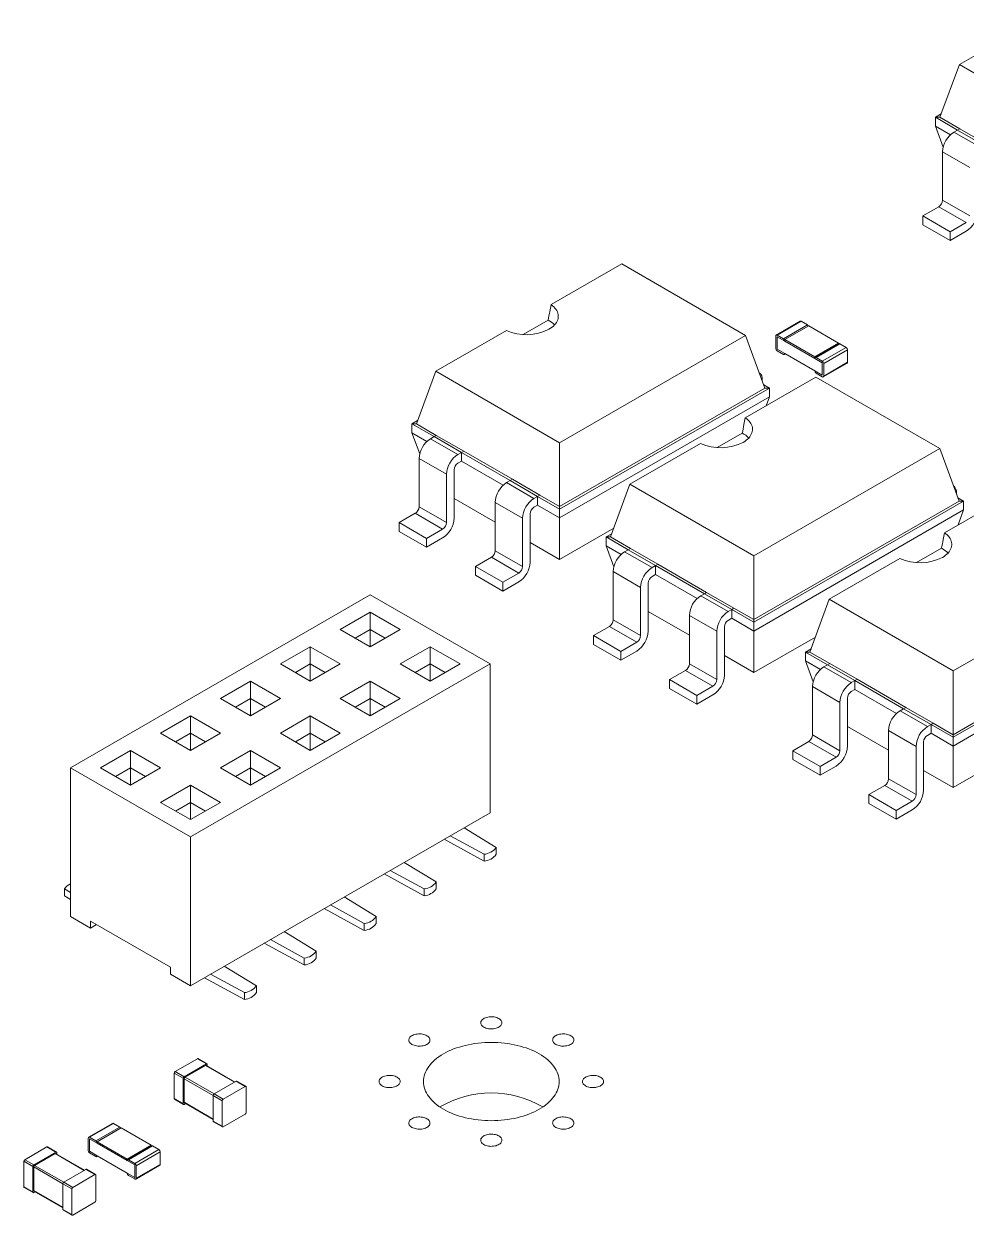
# Model space of a CAD drawing. Header units: millimetres. Extents: x 15 to 405, y 6 to 293.
# Drawn here: x 119.59 to 127, y 52.73 to 62.11 of the extents above; entities that cross this region are included whole.
import ezdxf

# ---------------------------------------------------------------- set-up
doc = ezdxf.new("R2010")
doc.units = ezdxf.units.MM

msp = doc.modelspace()

# ---------------------------------------------------------------- linework, layer by layer
at = {"color": 7, "linetype": 'Continuous', "lineweight": 18}
for p, q in [((127.5025, 62.1061), (126.9474, 61.7857)), ((126.7948, 61.3711), (126.9474, 61.7857)), ((126.9474, 61.7857), (127.9215, 61.2234)), ((126.8043, 61.3971), (126.7594, 61.3711)), ((126.7594, 61.3711), (126.9334, 61.2707)), ((126.7594, 61.302), (126.7594, 61.3711)), ((126.7594, 61.3711), (126.7948, 61.3711)), ((126.8207, 61.1356), (126.7594, 61.302)), ((126.7594, 61.302), (126.8778, 61.2337)), ((126.7948, 61.3711), (126.9511, 61.2809)), ((126.9334, 61.2707), (126.9053, 61.2545)), ((127.1208, 61.1302), (126.9053, 61.2545)), ((126.9511, 61.2809), (126.9334, 61.2707)), ((126.9334, 61.2707), (127.1488, 61.1464)), ((126.9511, 61.2809), (127.1665, 61.1566)), ((127.031, 60.9746), (126.8155, 61.099)), ((126.8155, 61.099), (126.8155, 60.7193)), ((126.66, 60.5949), (126.7856, 60.6674)), ((126.7856, 60.6674), (127.001, 60.5431)), ((126.8155, 60.7193), (127.031, 60.5949)), ((126.8754, 60.4706), (126.66, 60.5949)), ((126.66, 60.5258), (126.66, 60.5949)), ((126.8754, 60.4014), (126.66, 60.5258)), ((127.001, 60.5431), (126.8754, 60.4706)), ((127.001, 60.4739), (126.8754, 60.4014)), ((126.8754, 60.4014), (126.8754, 60.4706)), ((124.2916, 60.2172), (123.7366, 59.8967)), ((125.2657, 59.6548), (124.2916, 60.2172)), ((123.5159, 59.6622), (123.7122, 59.7755)), ((125.6948, 59.7663), (125.5063, 59.6575)), ((125.5138, 59.6567), (125.7023, 59.7656)), ((125.5633, 59.6282), (125.7518, 59.737)), ((125.5739, 59.622), (125.7624, 59.7309)), ((125.7023, 59.7656), (125.7518, 59.737)), ((125.7624, 59.7309), (125.9981, 59.5948)), ((123.3848, 59.6936), (122.8297, 59.3732)), ((123.8037, 58.8109), (125.2657, 59.6548)), ((125.4183, 59.2403), (125.2657, 59.6548)), ((125.5031, 59.5526), (125.5031, 59.6506)), ((125.5138, 59.6567), (125.5633, 59.6282)), ((125.5138, 59.5465), (125.5138, 59.6445)), ((125.5138, 59.6445), (125.5739, 59.6098)), ((125.5739, 59.622), (125.8096, 59.486)), ((125.5739, 59.6098), (125.5739, 59.622)), ((125.5138, 59.5465), (125.5739, 59.5118)), ((125.5138, 59.5343), (125.5633, 59.5057)), ((125.5739, 59.6098), (125.8096, 59.4737)), ((125.8096, 59.486), (125.9981, 59.5948)), ((126.0012, 59.5895), (125.8127, 59.4806)), ((125.8202, 59.4799), (126.0087, 59.5887)), ((125.8697, 59.4513), (126.0582, 59.5601)), ((125.8803, 59.4329), (126.0688, 59.5418)), ((125.9981, 59.5877), (125.9981, 59.5948)), ((126.0087, 59.5887), (126.0582, 59.5601)), ((126.0688, 59.4438), (126.0688, 59.5418)), ((125.5708, 59.5049), (125.5783, 59.5093)), ((125.5739, 59.5118), (125.8096, 59.3757)), ((125.8096, 59.4737), (125.8096, 59.486)), ((125.8096, 59.4737), (125.8697, 59.439)), ((125.8202, 59.4799), (125.8697, 59.4513)), ((125.8697, 59.341), (125.8697, 59.439)), ((125.8772, 59.3281), (126.0657, 59.4369)), ((125.8803, 59.3349), (126.0688, 59.4438)), ((125.8803, 59.3349), (125.8803, 59.4329)), ((122.6771, 58.9587), (122.8297, 59.3732)), ((122.8297, 59.3732), (123.8037, 58.8109)), ((125.8096, 59.3757), (125.8697, 59.341)), ((125.8202, 59.3574), (125.8697, 59.3288)), ((123.8037, 58.3082), (125.4183, 59.2403)), ((123.8037, 58.2878), (125.4537, 59.2403)), ((125.819, 59.3273), (125.2639, 59.0068)), ((125.3976, 59.3051), (125.3976, 59.2967)), ((125.4537, 59.2403), (125.4088, 59.2662)), ((125.4537, 59.2403), (125.4183, 59.2403)), ((125.4537, 59.1712), (125.4537, 59.2403)), ((126.793, 58.765), (125.819, 59.3273)), ((123.8037, 58.2187), (125.4537, 59.1712)), ((125.428, 59.1016), (125.4537, 59.1712)), ((122.6866, 58.9846), (122.6417, 58.9587)), ((122.6417, 58.9587), (122.8157, 58.8582)), ((122.6417, 58.8895), (122.6417, 58.9587)), ((122.6417, 58.9587), (122.6771, 58.9587)), ((122.6771, 58.9587), (122.8333, 58.8684)), ((122.703, 58.7231), (122.6417, 58.8895)), ((122.6417, 58.8895), (122.7601, 58.8212)), ((122.8333, 58.8684), (122.8157, 58.8582)), ((122.8333, 58.8684), (123.0488, 58.7441)), ((125.0433, 58.7723), (125.2396, 58.8856)), ((122.8157, 58.8582), (122.7876, 58.842)), ((123.0031, 58.7177), (122.7876, 58.842)), ((122.8157, 58.8582), (123.0311, 58.7339)), ((123.8037, 58.3082), (123.8037, 58.8109)), ((124.9121, 58.8037), (124.357, 58.4833)), ((122.9133, 58.5621), (122.6978, 58.6865)), ((122.6978, 58.6865), (122.6978, 58.3068)), ((123.0031, 58.7177), (123.0311, 58.7339)), ((123.0311, 58.7339), (123.0488, 58.7441)), ((123.0311, 58.7339), (123.4144, 58.5126)), ((123.0311, 58.6647), (123.0311, 58.7339)), ((123.0488, 58.7441), (123.432, 58.5228)), ((125.3311, 57.921), (126.793, 58.765)), ((126.9456, 58.3504), (126.793, 58.765)), ((122.9731, 58.217), (122.9731, 58.5967)), ((123.0031, 58.6485), (123.0311, 58.6647)), ((123.0311, 58.6647), (123.3588, 58.4756)), ((122.9133, 58.1824), (122.9133, 58.5621)), ((123.3863, 58.4964), (123.4144, 58.5126)), ((123.3863, 58.4964), (123.6017, 58.3721)), ((123.4144, 58.5126), (123.432, 58.5228)), ((123.4144, 58.5126), (123.6298, 58.3883)), ((123.432, 58.5228), (123.6475, 58.3985)), ((123.6298, 58.3883), (123.6475, 58.3985)), ((123.6475, 58.3985), (123.8037, 58.3082)), ((124.2044, 58.0688), (124.357, 58.4833)), ((124.357, 58.4833), (125.3311, 57.921)), ((127.3864, 58.4224), (126.8313, 58.102)), ((126.9249, 58.4152), (126.9249, 58.4068)), ((122.6978, 58.3068), (122.9133, 58.1824)), ((122.9731, 58.3718), (123.2965, 58.1851)), ((123.2965, 58.3409), (123.5119, 58.2165)), ((123.2965, 58.3409), (123.2965, 57.9612)), ((123.6017, 58.3721), (123.6298, 58.3883)), ((123.6017, 58.3029), (123.6298, 58.3191)), ((123.6298, 58.3191), (123.6298, 58.3883)), ((123.6298, 58.3883), (123.8037, 58.2878)), ((123.6298, 58.3191), (123.8037, 58.2187)), ((123.8037, 58.2878), (123.8037, 58.3082)), ((125.3311, 57.4184), (126.9456, 58.3504)), ((125.3311, 57.398), (126.981, 58.3504)), ((126.981, 58.3504), (126.9361, 58.3763)), ((126.981, 58.3504), (126.9456, 58.3504)), ((126.981, 58.2813), (126.981, 58.3504)), ((122.5423, 58.1824), (122.6679, 58.255)), ((122.6679, 58.255), (122.8833, 58.1306)), ((123.5119, 58.2165), (123.5119, 57.8368)), ((123.5718, 57.8714), (123.5718, 58.2511)), ((123.8037, 58.2187), (123.8037, 58.2878)), ((123.8037, 57.8923), (123.8037, 58.2187)), ((125.3311, 57.3288), (126.981, 58.2813)), ((126.9376, 58.1633), (126.981, 58.2813)), ((122.7577, 58.0581), (122.5423, 58.1824)), ((122.5423, 58.1133), (122.5423, 58.1824)), ((122.7577, 57.9889), (122.5423, 58.1133)), ((122.8833, 58.1306), (122.7577, 58.0581)), ((123.8037, 57.8923), (124.2301, 58.1384)), ((126.9406, 58.1715), (126.9462, 58.1683)), ((122.8833, 58.0615), (122.7577, 57.9889)), ((122.7577, 57.9889), (122.7577, 58.0581)), ((123.5718, 58.0262), (123.8037, 57.8923)), ((124.214, 58.0947), (124.1691, 58.0688)), ((124.1691, 58.0688), (124.343, 57.9684)), ((124.1691, 58.0688), (124.2044, 58.0688)), ((124.1691, 57.9996), (124.1691, 58.0688)), ((124.2044, 58.0688), (124.3607, 57.9786)), ((123.2965, 57.9612), (123.5119, 57.8368)), ((124.2303, 57.8333), (124.1691, 57.9996)), ((124.1691, 57.9996), (124.2875, 57.9313)), ((124.343, 57.9684), (124.315, 57.9522)), ((124.5304, 57.8278), (124.315, 57.9522)), ((124.3607, 57.9786), (124.343, 57.9684)), ((124.343, 57.9684), (124.5585, 57.844)), ((124.3607, 57.9786), (124.5761, 57.8542)), ((126.6107, 57.8674), (126.807, 57.9808)), ((123.1409, 57.8368), (123.2666, 57.9093)), ((123.3564, 57.7125), (123.1409, 57.8368)), ((123.1409, 57.7677), (123.1409, 57.8368)), ((123.2666, 57.9093), (123.482, 57.785)), ((124.5304, 57.8278), (124.5585, 57.844)), ((124.5585, 57.844), (124.5761, 57.8542)), ((124.5585, 57.844), (124.9417, 57.6227)), ((124.5585, 57.7749), (124.5585, 57.844)), ((124.5761, 57.8542), (124.9594, 57.6329)), ((125.3311, 57.4184), (125.3311, 57.921)), ((126.4795, 57.8989), (125.9245, 57.5784)), ((126.8985, 57.0161), (128.3605, 57.8601)), ((123.3564, 57.6433), (123.1409, 57.7677)), ((123.482, 57.785), (123.3564, 57.7125)), ((124.4406, 57.6723), (124.2252, 57.7966)), ((124.2252, 57.7966), (124.2252, 57.4169)), ((124.5304, 57.7587), (124.5585, 57.7749)), ((124.5585, 57.7749), (124.8861, 57.5857)), ((123.482, 57.7158), (123.3564, 57.6433)), ((123.3564, 57.6433), (123.3564, 57.7125)), ((124.4406, 57.2926), (124.4406, 57.6723)), ((124.5005, 57.3271), (124.5005, 57.7068)), ((122.3141, 57.6138), (119.957, 56.2532)), ((123.2569, 57.0696), (122.3141, 57.6138)), ((124.9137, 57.6065), (124.9417, 57.6227)), ((124.9137, 57.6065), (125.1291, 57.4822)), ((124.9417, 57.6227), (124.9594, 57.6329)), ((124.9417, 57.6227), (125.1571, 57.4984)), ((124.9594, 57.6329), (125.1748, 57.5086)), ((125.7718, 57.1639), (125.9245, 57.5784)), ((125.9245, 57.5784), (126.8985, 57.0161)), ((122.3141, 57.4778), (122.0784, 57.3417)), ((122.5498, 57.3417), (122.3141, 57.4778)), ((122.3141, 57.4778), (122.3141, 57.3417)), ((124.5005, 57.4819), (124.8239, 57.2952)), ((125.1291, 57.4822), (125.1571, 57.4984)), ((125.1571, 57.4984), (125.1748, 57.5086)), ((125.1571, 57.4292), (125.1571, 57.4984)), ((125.1571, 57.4984), (125.3311, 57.398)), ((125.1748, 57.5086), (125.3311, 57.4184)), ((124.0696, 57.2926), (124.1952, 57.3651)), ((124.1952, 57.3651), (124.4107, 57.2407)), ((124.2252, 57.4169), (124.4406, 57.2926)), ((124.8239, 57.451), (125.0393, 57.3266)), ((124.8239, 57.451), (124.8239, 57.0713)), ((125.1291, 57.413), (125.1571, 57.4292)), ((125.1571, 57.4292), (125.3311, 57.3288)), ((125.3311, 57.398), (125.3311, 57.4184)), ((125.3311, 57.3288), (125.3311, 57.398)), ((126.8985, 56.5135), (128.5131, 57.4456)), ((126.8985, 56.4931), (128.5484, 57.4456)), ((126.8985, 56.424), (128.5484, 57.3764)), ((122.0784, 57.3417), (122.3141, 57.2056)), ((122.3141, 57.3417), (122.1962, 57.2737)), ((122.3141, 57.2056), (122.5498, 57.3417)), ((122.4319, 57.2737), (122.3141, 57.3417)), ((122.3141, 57.3417), (122.3141, 57.2056)), ((124.285, 57.1682), (124.0696, 57.2926)), ((124.0696, 57.2234), (124.0696, 57.2926)), ((125.0393, 57.3266), (125.0393, 56.9469)), ((125.0992, 56.9815), (125.0992, 57.3612)), ((125.3311, 57.0024), (125.3311, 57.3288)), ((125.3311, 57.0024), (125.8153, 57.2819)), ((121.8427, 57.2056), (121.607, 57.0696)), ((122.0784, 57.0696), (121.8427, 57.2056)), ((121.8427, 57.2056), (121.8427, 57.0696)), ((122.7855, 57.2056), (122.5498, 57.0696)), ((123.0212, 57.0696), (122.7855, 57.2056)), ((122.7855, 57.2056), (122.7855, 57.0696)), ((124.285, 57.0991), (124.0696, 57.2234)), ((124.4107, 57.2407), (124.285, 57.1682)), ((125.7814, 57.1898), (125.7365, 57.1639)), ((124.4107, 57.1716), (124.285, 57.0991)), ((124.285, 57.0991), (124.285, 57.1682)), ((125.0992, 57.1363), (125.3311, 57.0024)), ((125.7365, 57.1639), (125.9104, 57.0635)), ((125.7365, 57.1639), (125.7718, 57.1639)), ((125.7365, 57.0948), (125.7365, 57.1639)), ((125.7977, 56.9284), (125.7365, 57.0948)), ((125.7365, 57.0948), (125.8549, 57.0264)), ((125.7718, 57.1639), (125.9281, 57.0737)), ((120.8999, 55.7089), (123.2569, 57.0696)), ((121.607, 57.0696), (121.8427, 56.9335)), ((121.8427, 57.0696), (121.7248, 57.0015)), ((121.8427, 56.9335), (122.0784, 57.0696)), ((121.9605, 57.0015), (121.8427, 57.0696)), ((121.8427, 57.0696), (121.8427, 56.9335)), ((122.5498, 57.0696), (122.7855, 56.9335)), ((122.7855, 57.0696), (122.6676, 57.0015)), ((122.7855, 56.9335), (123.0212, 57.0696)), ((122.9033, 57.0015), (122.7855, 57.0696)), ((122.7855, 57.0696), (122.7855, 56.9335)), ((123.2569, 55.8992), (123.2569, 57.0696)), ((124.6683, 56.9469), (124.7939, 57.0195)), ((124.7939, 57.0195), (125.0094, 56.8951)), ((124.8239, 57.0713), (125.0393, 56.9469)), ((125.9104, 57.0635), (125.8824, 57.0473)), ((126.0978, 56.9229), (125.8824, 57.0473)), ((125.9281, 57.0737), (125.9104, 57.0635)), ((125.9104, 57.0635), (126.1259, 56.9391)), ((125.9281, 57.0737), (126.1436, 56.9493)), ((126.8985, 56.5135), (126.8985, 57.0161)), ((121.3713, 56.9335), (121.1356, 56.7974)), ((121.607, 56.7974), (121.3713, 56.9335)), ((121.3713, 56.9335), (121.3713, 56.7974)), ((122.3141, 56.9335), (122.0784, 56.7974)), ((122.5498, 56.7974), (122.3141, 56.9335)), ((122.3141, 56.9335), (122.3141, 56.7974)), ((124.8837, 56.8226), (124.6683, 56.9469)), ((124.6683, 56.8778), (124.6683, 56.9469)), ((125.0094, 56.8951), (124.8837, 56.8226)), ((126.0978, 56.9229), (126.1259, 56.9391)), ((126.1259, 56.9391), (126.1436, 56.9493)), ((126.1259, 56.9391), (126.5091, 56.7179)), ((126.1259, 56.87), (126.1259, 56.9391)), ((126.1436, 56.9493), (126.5268, 56.7281)), ((124.8837, 56.7534), (124.6683, 56.8778)), ((125.0094, 56.826), (124.8837, 56.7534)), ((124.8837, 56.7534), (124.8837, 56.8226)), ((126.008, 56.7674), (125.7926, 56.8918)), ((125.7926, 56.8918), (125.7926, 56.5121)), ((126.0679, 56.4223), (126.0679, 56.802)), ((126.0978, 56.8538), (126.1259, 56.87)), ((126.1259, 56.87), (126.4536, 56.6808)), ((121.1356, 56.7974), (121.3713, 56.6614)), ((121.3713, 56.7974), (121.2534, 56.7294)), ((121.3713, 56.6614), (121.607, 56.7974)), ((121.4891, 56.7294), (121.3713, 56.7974)), ((121.3713, 56.7974), (121.3713, 56.6614)), ((122.0784, 56.7974), (122.3141, 56.6614)), ((122.3141, 56.7974), (122.1962, 56.7294)), ((122.3141, 56.6614), (122.5498, 56.7974)), ((122.4319, 56.7294), (122.3141, 56.7974)), ((122.3141, 56.7974), (122.3141, 56.6614)), ((126.008, 56.3877), (126.008, 56.7674)), ((126.4811, 56.7017), (126.5091, 56.7179)), ((126.5091, 56.7179), (126.5268, 56.7281)), ((126.5091, 56.7179), (126.7246, 56.5935)), ((126.5268, 56.7281), (126.7422, 56.6037)), ((120.8999, 56.6614), (120.6642, 56.5253)), ((121.1356, 56.5253), (120.8999, 56.6614)), ((120.8999, 56.6614), (120.8999, 56.5253)), ((121.8427, 56.6614), (121.607, 56.5253)), ((122.0784, 56.5253), (121.8427, 56.6614)), ((121.8427, 56.6614), (121.8427, 56.5253)), ((126.4811, 56.7017), (126.6965, 56.5773)), ((120.6642, 56.5253), (120.8999, 56.3892)), ((120.8999, 56.5253), (120.782, 56.4573)), ((120.8999, 56.3892), (121.1356, 56.5253)), ((121.0177, 56.4573), (120.8999, 56.5253)), ((120.8999, 56.5253), (120.8999, 56.3892)), ((121.607, 56.5253), (121.8427, 56.3892)), ((121.8427, 56.5253), (121.7248, 56.4573)), ((121.8427, 56.3892), (122.0784, 56.5253)), ((121.9605, 56.4573), (121.8427, 56.5253)), ((121.8427, 56.5253), (121.8427, 56.3892)), ((126.0679, 56.577), (126.3913, 56.3904)), ((126.3913, 56.5462), (126.6067, 56.4218)), ((126.3913, 56.5462), (126.3913, 56.1665)), ((126.6965, 56.5773), (126.7246, 56.5935)), ((126.6965, 56.5082), (126.7246, 56.5244)), ((126.7246, 56.5935), (126.7422, 56.6037)), ((126.7246, 56.5244), (126.7246, 56.5935)), ((126.7246, 56.5935), (126.8985, 56.4931)), ((126.7246, 56.5244), (126.8985, 56.424)), ((126.7422, 56.6037), (126.8985, 56.5135)), ((125.637, 56.3877), (125.7627, 56.4602)), ((125.7627, 56.4602), (125.9781, 56.3359)), ((125.7926, 56.5121), (126.008, 56.3877)), ((126.6666, 56.0767), (126.6666, 56.4563)), ((126.8985, 56.4931), (126.8985, 56.5135)), ((126.8985, 56.424), (126.8985, 56.4931)), ((120.4285, 56.3892), (120.1928, 56.2532)), ((120.6642, 56.2532), (120.4285, 56.3892)), ((120.4285, 56.3892), (120.4285, 56.2532)), ((121.3713, 56.3892), (121.1356, 56.2532)), ((121.607, 56.2532), (121.3713, 56.3892)), ((121.3713, 56.3892), (121.3713, 56.2532)), ((125.8525, 56.2633), (125.637, 56.3877)), ((125.637, 56.3186), (125.637, 56.3877)), ((125.9781, 56.3359), (125.8525, 56.2633)), ((126.6067, 56.4218), (126.6067, 56.0421)), ((126.8985, 56.0975), (126.8985, 56.424)), ((126.8985, 56.0975), (127.3827, 56.3771)), ((119.957, 56.2532), (120.8999, 55.7089)), ((119.957, 55.0828), (119.957, 56.2532)), ((120.1928, 56.2532), (120.4285, 56.1171)), ((120.4285, 56.2532), (120.3106, 56.1851)), ((120.4285, 56.1171), (120.6642, 56.2532)), ((120.5463, 56.1851), (120.4285, 56.2532)), ((120.4285, 56.2532), (120.4285, 56.1171)), ((121.1356, 56.2532), (121.3713, 56.1171)), ((121.3713, 56.2532), (121.2534, 56.1851)), ((121.3713, 56.1171), (121.607, 56.2532)), ((121.4891, 56.1851), (121.3713, 56.2532)), ((121.3713, 56.2532), (121.3713, 56.1171)), ((125.8525, 56.1942), (125.637, 56.3186)), ((125.9781, 56.2667), (125.8525, 56.1942)), ((125.8525, 56.1942), (125.8525, 56.2633)), ((126.3913, 56.1665), (126.6067, 56.0421)), ((126.6666, 56.2314), (126.8985, 56.0975)), ((120.8999, 56.1171), (120.6642, 55.981)), ((121.1356, 55.981), (120.8999, 56.1171)), ((120.8999, 56.1171), (120.8999, 55.981)), ((126.2357, 56.0421), (126.3613, 56.1146)), ((126.3613, 56.1146), (126.5768, 55.9902)), ((120.6642, 55.981), (120.8999, 55.845)), ((120.8999, 55.981), (120.782, 55.913)), ((120.8999, 55.845), (121.1356, 55.981)), ((121.0177, 55.913), (120.8999, 55.981)), ((120.8999, 55.981), (120.8999, 55.845)), ((126.4511, 55.9177), (126.2357, 56.0421)), ((126.2357, 55.973), (126.2357, 56.0421)), ((126.4511, 55.8486), (126.2357, 55.973)), ((126.5768, 55.9902), (126.4511, 55.9177)), ((120.8999, 54.5385), (123.2569, 55.8992)), ((126.5768, 55.9211), (126.4511, 55.8486)), ((126.4511, 55.8486), (126.4511, 55.9177)), ((123.0519, 55.7809), (123.304, 55.6271)), ((120.8999, 54.5385), (120.8999, 55.7089)), ((123.2097, 55.5182), (122.8948, 55.6902)), ((123.2097, 55.5726), (122.9433, 55.7182)), ((123.304, 55.5726), (123.304, 55.6271)), ((122.5805, 55.5088), (122.8326, 55.3549)), ((123.2097, 55.5182), (123.2097, 55.5726)), ((122.7383, 55.2461), (122.4234, 55.418)), ((122.7383, 55.3005), (122.4719, 55.446)), ((119.9099, 55.2461), (119.9099, 55.3005)), ((119.957, 55.2717), (119.9099, 55.3005)), ((122.7383, 55.2461), (122.7383, 55.3005)), ((122.8326, 55.3005), (122.8326, 55.3549)), ((119.957, 55.2173), (119.9099, 55.2461)), ((122.1091, 55.2366), (122.3612, 55.0828)), ((122.2669, 54.9739), (121.952, 55.1459)), ((122.2669, 55.0284), (122.0005, 55.1739)), ((119.957, 55.0828), (120.1142, 54.9921)), ((120.1142, 55.0465), (120.7427, 54.6837)), ((120.1142, 54.9921), (120.1142, 55.0465)), ((120.1613, 55.0193), (120.1142, 54.9921)), ((122.2669, 54.9739), (122.2669, 55.0284)), ((122.3612, 55.0284), (122.3612, 55.0828)), ((121.6377, 54.9645), (121.8898, 54.8107)), ((121.7955, 54.7018), (121.4806, 54.8738)), ((121.7955, 54.7562), (121.529, 54.9017)), ((121.7955, 54.7018), (121.7955, 54.7562)), ((121.8898, 54.7562), (121.8898, 54.8107)), ((120.7427, 54.6292), (120.7427, 54.6837)), ((121.1663, 54.6924), (121.4184, 54.5385)), ((120.7427, 54.6292), (120.8999, 54.5385)), ((121.3241, 54.4297), (121.0092, 54.6016)), ((121.3241, 54.4841), (121.0576, 54.6296)), ((121.3241, 54.4297), (121.3241, 54.4841)), ((121.4184, 54.4841), (121.4184, 54.5385)), ((120.7797, 53.8637), (120.9541, 53.9644)), ((120.8504, 53.8228), (121.0248, 53.9235)), ((120.8575, 53.8188), (121.0177, 53.9113)), ((120.9541, 53.9644), (121.0248, 53.9235)), ((121.0298, 53.924), (120.9591, 53.9648)), ((121.0177, 53.9113), (121.2464, 53.7793)), ((121.2493, 53.781), (121.0227, 53.9118)), ((121.0319, 53.9065), (121.0319, 53.9194)), ((120.7726, 53.8514), (120.8433, 53.8106)), ((120.7726, 53.65), (120.7726, 53.8514)), ((120.7797, 53.8637), (120.8504, 53.8228)), ((120.8433, 53.6092), (120.8433, 53.8106)), ((120.8504, 53.6214), (120.8504, 53.8065)), ((120.8504, 53.8065), (121.079, 53.6745)), ((120.8575, 53.8188), (121.0861, 53.6868)), ((121.0861, 53.6868), (121.2605, 53.7875)), ((121.1568, 53.646), (121.3312, 53.7466)), ((121.2605, 53.7875), (121.3312, 53.7466)), ((121.3362, 53.7471), (121.2655, 53.788)), ((121.3383, 53.5411), (121.3383, 53.7426)), ((120.7726, 53.65), (120.8433, 53.6092)), ((120.7747, 53.6454), (120.8454, 53.6046)), ((120.8504, 53.6214), (121.079, 53.4894)), ((120.8525, 53.6169), (121.079, 53.4861)), ((121.079, 53.6745), (121.1497, 53.6337)), ((121.079, 53.4731), (121.079, 53.6745)), ((121.0861, 53.6868), (121.1568, 53.646)), ((121.1497, 53.4323), (121.1497, 53.6337)), ((120.8504, 53.6051), (120.8616, 53.6116)), ((121.1568, 53.4282), (121.3312, 53.5289)), ((120.2878, 53.4555), (120.0992, 53.3467)), ((120.2953, 53.4548), (120.1067, 53.3459)), ((120.3448, 53.4262), (120.1562, 53.3173)), ((120.3448, 53.4262), (120.2953, 53.4548)), ((121.079, 53.4731), (121.1497, 53.4323)), ((121.0811, 53.4685), (121.1518, 53.4277)), ((120.0961, 53.2418), (120.0961, 53.3398)), ((120.1562, 53.3173), (120.1067, 53.3459)), ((120.1067, 53.2357), (120.1067, 53.3337)), ((120.1668, 53.299), (120.1067, 53.3337)), ((120.3554, 53.4201), (120.1668, 53.3112)), ((120.5911, 53.284), (120.3554, 53.4201)), ((119.7709, 53.2704), (119.5964, 53.1697)), ((119.8416, 53.2296), (119.7709, 53.2704)), ((119.8466, 53.2301), (119.7759, 53.2709)), ((120.4026, 53.1751), (120.1668, 53.3112)), ((120.1668, 53.299), (120.1668, 53.3112)), ((120.4026, 53.1629), (120.1668, 53.299)), ((120.5911, 53.284), (120.4026, 53.1751)), ((120.5942, 53.2786), (120.4057, 53.1698)), ((120.6017, 53.2779), (120.4132, 53.169)), ((120.6512, 53.2493), (120.4627, 53.1404)), ((120.5911, 53.2768), (120.5911, 53.284)), ((120.6512, 53.2493), (120.6017, 53.2779)), ((119.6601, 53.1166), (119.5894, 53.1575)), ((119.5894, 52.9561), (119.5894, 53.1575)), ((119.6672, 53.1289), (119.5964, 53.1697)), ((119.8416, 53.2296), (119.6672, 53.1289)), ((119.8345, 53.2173), (119.6742, 53.1248)), ((120.0631, 53.0854), (119.8345, 53.2173)), ((120.0661, 53.087), (119.8395, 53.2178)), ((119.8487, 53.2126), (119.8487, 53.2255)), ((120.1668, 53.201), (120.1067, 53.2357)), ((120.1562, 53.1949), (120.1067, 53.2234)), ((120.1637, 53.1941), (120.1712, 53.1984)), ((120.4026, 53.0649), (120.1668, 53.201)), ((120.4026, 53.1629), (120.4026, 53.1751)), ((120.4627, 53.1282), (120.4026, 53.1629)), ((120.4627, 53.1404), (120.4132, 53.169)), ((120.6618, 53.2309), (120.4733, 53.1221)), ((120.6618, 53.1329), (120.6618, 53.2309)), ((119.6601, 52.9152), (119.6601, 53.1166)), ((119.6672, 52.9275), (119.6672, 53.1126)), ((119.8958, 52.9806), (119.6672, 53.1126)), ((119.9029, 52.9928), (119.6742, 53.1248)), ((120.0773, 53.0935), (119.9029, 52.9928)), ((120.148, 53.0527), (119.9736, 52.952)), ((120.148, 53.0527), (120.0773, 53.0935)), ((120.153, 53.0532), (120.0823, 53.094)), ((120.4627, 53.0302), (120.4026, 53.0649)), ((120.4627, 53.0302), (120.4627, 53.1282)), ((120.4702, 53.0172), (120.6587, 53.1261)), ((120.6618, 53.1329), (120.4733, 53.0241)), ((120.4733, 53.0241), (120.4733, 53.1221)), ((119.9665, 52.9398), (119.8958, 52.9806)), ((119.8958, 52.7792), (119.8958, 52.9806)), ((119.9736, 52.952), (119.9029, 52.9928)), ((120.1551, 52.8472), (120.1551, 53.0486)), ((120.4627, 53.018), (120.4132, 53.0465)), ((119.6601, 52.9152), (119.5894, 52.9561)), ((119.5914, 52.9515), (119.6622, 52.9107)), ((119.8958, 52.7955), (119.6672, 52.9275)), ((119.6784, 52.9176), (119.6672, 52.9112)), ((119.6692, 52.9229), (119.8958, 52.7921)), ((119.9665, 52.7383), (119.9665, 52.9398)), ((119.9665, 52.7383), (119.8958, 52.7792)), ((119.8979, 52.7746), (119.9686, 52.7338)), ((120.148, 52.835), (119.9736, 52.7343))]:
    msp.add_line(p, q, dxfattribs=at)
at = {"color": 7, "linetype": 'Continuous', "lineweight": 18, "flags": 128}
for points in [[(123.7366, 59.8967), (123.7477, 59.8883), (123.7576, 59.8793), (123.7665, 59.87), (123.7741, 59.8604), (123.7805, 59.8504), (123.7856, 59.8402), (123.7894, 59.8299), (123.7918, 59.8193), (123.7929, 59.8088), (123.7927, 59.7981), (123.7911, 59.7876), (123.7881, 59.7771), (123.7839, 59.7668), (123.7783, 59.7567), (123.7715, 59.7468), (123.7634, 59.7373), (123.7542, 59.7281), (123.7438, 59.7194), (123.7323, 59.7111), (123.7198, 59.7033)], [(125.2639, 59.0068), (125.275, 58.9984), (125.285, 58.9895), (125.2938, 58.9802), (125.3015, 58.9705), (125.3078, 58.9606), (125.3129, 58.9504), (125.3167, 58.94), (125.3192, 58.9295), (125.3203, 58.9189), (125.32, 58.9083), (125.3184, 58.8977), (125.3155, 58.8872), (125.3112, 58.8769), (125.3057, 58.8668), (125.2988, 58.8569), (125.2908, 58.8474), (125.2815, 58.8382), (125.2711, 58.8295), (125.2596, 58.8212), (125.2471, 58.8134)], [(126.8313, 58.102), (126.8424, 58.0935), (126.8524, 58.0846), (126.8612, 58.0753), (126.8689, 58.0657), (126.8753, 58.0557), (126.8803, 58.0455), (126.8841, 58.0351), (126.8866, 58.0246), (126.8877, 58.014), (126.8874, 58.0034), (126.8858, 57.9928), (126.8829, 57.9824), (126.8787, 57.972), (126.8731, 57.9619), (126.8663, 57.9521), (126.8582, 57.9426), (126.8489, 57.9334), (126.8385, 57.9246), (126.827, 57.9164), (126.8145, 57.9086)], [(123.2074, 54.2125), (123.2005, 54.217), (123.1946, 54.222), (123.1898, 54.2274), (123.1863, 54.2331), (123.184, 54.239), (123.183, 54.245), (123.1833, 54.251), (123.185, 54.257), (123.1879, 54.2628), (123.1921, 54.2684), (123.1974, 54.2736), (123.2038, 54.2783), (123.2112, 54.2826), (123.2195, 54.2863), (123.2285, 54.2894), (123.2381, 54.2918), (123.2481, 54.2935), (123.2585, 54.2944), (123.2689, 54.2946), (123.2793, 54.294), (123.2896, 54.2927), (123.2994, 54.2907), (123.3087, 54.2879), (123.3174, 54.2845), (123.3252, 54.2805), (123.3322, 54.276), (123.338, 54.271), (123.3428, 54.2656), (123.3463, 54.2599), (123.3486, 54.254), (123.3496, 54.248), (123.3493, 54.242), (123.3476, 54.236), (123.3447, 54.2302), (123.3406, 54.2247), (123.3352, 54.2195), (123.3288, 54.2147), (123.3214, 54.2104), (123.3131, 54.2067), (123.3041, 54.2037), (123.2945, 54.2013), (123.2845, 54.1996), (123.2742, 54.1986), (123.2637, 54.1984), (123.2533, 54.199), (123.2431, 54.2003), (123.2332, 54.2024), (123.2239, 54.2051), (123.2152, 54.2085), (123.2074, 54.2125)], [(122.6417, 54.0772), (122.6348, 54.0818), (122.6289, 54.0868), (122.6241, 54.0921), (122.6206, 54.0978), (122.6183, 54.1037), (122.6173, 54.1097), (122.6177, 54.1158), (122.6193, 54.1217), (122.6222, 54.1275), (122.6264, 54.1331), (122.6317, 54.1383), (122.6381, 54.1431), (122.6455, 54.1473), (122.6538, 54.151), (122.6628, 54.1541), (122.6724, 54.1565), (122.6824, 54.1582), (122.6928, 54.1591), (122.7032, 54.1593), (122.7137, 54.1588), (122.7239, 54.1574), (122.7337, 54.1554), (122.743, 54.1527), (122.7517, 54.1493), (122.7595, 54.1453), (122.7665, 54.1407), (122.7724, 54.1357), (122.7771, 54.1304), (122.7806, 54.1247), (122.7829, 54.1188), (122.7839, 54.1128), (122.7836, 54.1067), (122.7819, 54.1008), (122.779, 54.095), (122.7749, 54.0894), (122.7695, 54.0842), (122.7631, 54.0794), (122.7557, 54.0752), (122.7475, 54.0715), (122.7385, 54.0684), (122.7289, 54.066), (122.7188, 54.0643), (122.7085, 54.0634), (122.698, 54.0632), (122.6876, 54.0637), (122.6774, 54.0651), (122.6675, 54.0671), (122.6582, 54.0698), (122.6495, 54.0732), (122.6417, 54.0772)], [(122.8892, 53.567), (122.8711, 53.5779), (122.854, 53.5894), (122.8379, 53.6013), (122.8229, 53.6136), (122.8089, 53.6264), (122.796, 53.6396), (122.7842, 53.653), (122.7736, 53.6669), (122.7642, 53.681), (122.7559, 53.6953), (122.749, 53.7099), (122.7432, 53.7246), (122.7387, 53.7395), (122.7355, 53.7545), (122.7336, 53.7696), (122.733, 53.7847), (122.7336, 53.7998), (122.7355, 53.8149), (122.7387, 53.8299), (122.7432, 53.8448), (122.749, 53.8595), (122.7559, 53.8741), (122.7642, 53.8884), (122.7736, 53.9025), (122.7842, 53.9163), (122.796, 53.9298), (122.8089, 53.943), (122.8229, 53.9557), (122.8379, 53.9681), (122.854, 53.98), (122.8711, 53.9915), (122.8892, 54.0024), (122.9081, 54.0128), (122.928, 54.0227), (122.9486, 54.032), (122.97, 54.0407), (122.9921, 54.0488), (123.0149, 54.0562), (123.0383, 54.063), (123.0622, 54.0691), (123.0866, 54.0746), (123.1115, 54.0793), (123.1367, 54.0833), (123.1623, 54.0867), (123.1881, 54.0892), (123.214, 54.0911), (123.2401, 54.0922), (123.2663, 54.0926), (123.2925, 54.0922), (123.3186, 54.0911), (123.3446, 54.0892), (123.3704, 54.0867), (123.3959, 54.0833), (123.4211, 54.0793), (123.446, 54.0746), (123.4704, 54.0691), (123.4943, 54.063), (123.5177, 54.0562), (123.5405, 54.0488), (123.5626, 54.0407), (123.584, 54.032), (123.6047, 54.0227), (123.6245, 54.0128), (123.6434, 54.0024), (123.6615, 53.9915), (123.6786, 53.98), (123.6947, 53.9681), (123.7098, 53.9557), (123.7238, 53.943), (123.7367, 53.9298), (123.7484, 53.9163), (123.759, 53.9025), (123.7685, 53.8884), (123.7767, 53.8741), (123.7837, 53.8595), (123.7894, 53.8448), (123.7939, 53.8299), (123.7971, 53.8149), (123.799, 53.7998), (123.7996, 53.7847), (123.799, 53.7696), (123.7971, 53.7545), (123.7939, 53.7395), (123.7894, 53.7246), (123.7837, 53.7099), (123.7767, 53.6953), (123.7685, 53.681), (123.759, 53.6669), (123.7484, 53.653), (123.7367, 53.6396), (123.7238, 53.6264), (123.7098, 53.6136), (123.6947, 53.6013), (123.6786, 53.5894), (123.6615, 53.5779), (123.6434, 53.567), (123.6245, 53.5566), (123.6047, 53.5467), (123.584, 53.5374), (123.5626, 53.5287), (123.5405, 53.5206), (123.5177, 53.5132), (123.4943, 53.5064), (123.4704, 53.5002), (123.446, 53.4948), (123.4211, 53.4901), (123.3959, 53.486), (123.3704, 53.4827), (123.3446, 53.4801), (123.3186, 53.4783), (123.2925, 53.4772), (123.2663, 53.4768), (123.2401, 53.4772), (123.214, 53.4783), (123.1881, 53.4801), (123.1623, 53.4827), (123.1367, 53.486), (123.1115, 53.4901), (123.0866, 53.4948), (123.0622, 53.5002), (123.0383, 53.5064), (123.0149, 53.5132), (122.9921, 53.5206), (122.97, 53.5287), (122.9486, 53.5374), (122.928, 53.5467), (122.9081, 53.5566), (122.8892, 53.567)], [(123.7731, 54.0772), (123.7661, 54.0818), (123.7603, 54.0868), (123.7555, 54.0921), (123.752, 54.0978), (123.7497, 54.1037), (123.7487, 54.1097), (123.749, 54.1158), (123.7507, 54.1217), (123.7536, 54.1275), (123.7577, 54.1331), (123.7631, 54.1383), (123.7695, 54.1431), (123.7769, 54.1473), (123.7852, 54.151), (123.7942, 54.1541), (123.8038, 54.1565), (123.8138, 54.1582), (123.8242, 54.1591), (123.8346, 54.1593), (123.845, 54.1588), (123.8552, 54.1574), (123.8651, 54.1554), (123.8744, 54.1527), (123.8831, 54.1493), (123.8909, 54.1453), (123.8978, 54.1407), (123.9037, 54.1357), (123.9085, 54.1304), (123.912, 54.1247), (123.9143, 54.1188), (123.9153, 54.1128), (123.915, 54.1067), (123.9133, 54.1008), (123.9104, 54.095), (123.9062, 54.0894), (123.9009, 54.0842), (123.8945, 54.0794), (123.8871, 54.0752), (123.8788, 54.0715), (123.8698, 54.0684), (123.8602, 54.066), (123.8502, 54.0643), (123.8398, 54.0634), (123.8294, 54.0632), (123.819, 54.0637), (123.8087, 54.0651), (123.7989, 54.0671), (123.7896, 54.0698), (123.7809, 54.0732), (123.7731, 54.0772)], [(122.4074, 53.7507), (122.4005, 53.7552), (122.3946, 53.7602), (122.3898, 53.7656), (122.3863, 53.7713), (122.384, 53.7772), (122.383, 53.7832), (122.3833, 53.7892), (122.385, 53.7952), (122.3879, 53.801), (122.3921, 53.8065), (122.3974, 53.8117), (122.4038, 53.8165), (122.4112, 53.8208), (122.4195, 53.8245), (122.4285, 53.8276), (122.4381, 53.83), (122.4481, 53.8316), (122.4585, 53.8326), (122.4689, 53.8328), (122.4793, 53.8322), (122.4896, 53.8309), (122.4994, 53.8288), (122.5087, 53.8261), (122.5174, 53.8227), (122.5252, 53.8187), (122.5322, 53.8142), (122.538, 53.8092), (122.5428, 53.8038), (122.5463, 53.7981), (122.5486, 53.7922), (122.5496, 53.7862), (122.5493, 53.7802), (122.5476, 53.7742), (122.5447, 53.7684), (122.5406, 53.7628), (122.5352, 53.7576), (122.5288, 53.7529), (122.5214, 53.7486), (122.5131, 53.7449), (122.5041, 53.7418), (122.4945, 53.7394), (122.4845, 53.7377), (122.4742, 53.7368), (122.4637, 53.7366), (122.4533, 53.7372), (122.4431, 53.7385), (122.4332, 53.7405), (122.4239, 53.7433), (122.4152, 53.7467), (122.4074, 53.7507)], [(124.0074, 53.7507), (124.0005, 53.7552), (123.9946, 53.7602), (123.9898, 53.7656), (123.9863, 53.7713), (123.984, 53.7772), (123.983, 53.7832), (123.9833, 53.7892), (123.985, 53.7952), (123.9879, 53.801), (123.9921, 53.8065), (123.9974, 53.8117), (124.0038, 53.8165), (124.0112, 53.8208), (124.0195, 53.8245), (124.0285, 53.8276), (124.0381, 53.83), (124.0481, 53.8316), (124.0585, 53.8326), (124.0689, 53.8328), (124.0793, 53.8322), (124.0896, 53.8309), (124.0994, 53.8288), (124.1087, 53.8261), (124.1174, 53.8227), (124.1252, 53.8187), (124.1322, 53.8142), (124.138, 53.8092), (124.1428, 53.8038), (124.1463, 53.7981), (124.1486, 53.7922), (124.1496, 53.7862), (124.1493, 53.7802), (124.1476, 53.7742), (124.1447, 53.7684), (124.1406, 53.7628), (124.1352, 53.7576), (124.1288, 53.7529), (124.1214, 53.7486), (124.1131, 53.7449), (124.1041, 53.7418), (124.0945, 53.7394), (124.0845, 53.7377), (124.0742, 53.7368), (124.0637, 53.7366), (124.0533, 53.7372), (124.0431, 53.7385), (124.0332, 53.7405), (124.0239, 53.7433), (124.0152, 53.7467), (124.0074, 53.7507)], [(122.6417, 53.4241), (122.6348, 53.4286), (122.6289, 53.4336), (122.6241, 53.439), (122.6206, 53.4447), (122.6183, 53.4506), (122.6173, 53.4566), (122.6177, 53.4627), (122.6193, 53.4686), (122.6222, 53.4744), (122.6264, 53.48), (122.6317, 53.4852), (122.6381, 53.4899), (122.6455, 53.4942), (122.6538, 53.4979), (122.6628, 53.501), (122.6724, 53.5034), (122.6824, 53.5051), (122.6928, 53.506), (122.7032, 53.5062), (122.7137, 53.5056), (122.7239, 53.5043), (122.7337, 53.5023), (122.743, 53.4995), (122.7517, 53.4961), (122.7595, 53.4921), (122.7665, 53.4876), (122.7724, 53.4826), (122.7771, 53.4772), (122.7806, 53.4715), (122.7829, 53.4657), (122.7839, 53.4596), (122.7836, 53.4536), (122.7819, 53.4476), (122.779, 53.4418), (122.7749, 53.4363), (122.7695, 53.4311), (122.7631, 53.4263), (122.7557, 53.422), (122.7475, 53.4183), (122.7385, 53.4153), (122.7289, 53.4129), (122.7188, 53.4112), (122.7085, 53.4102), (122.698, 53.41), (122.6876, 53.4106), (122.6774, 53.4119), (122.6675, 53.414), (122.6582, 53.4167), (122.6495, 53.4201), (122.6417, 53.4241)], [(123.7731, 53.4241), (123.7661, 53.4286), (123.7603, 53.4336), (123.7555, 53.439), (123.752, 53.4447), (123.7497, 53.4506), (123.7487, 53.4566), (123.749, 53.4627), (123.7507, 53.4686), (123.7536, 53.4744), (123.7577, 53.48), (123.7631, 53.4852), (123.7695, 53.4899), (123.7769, 53.4942), (123.7852, 53.4979), (123.7942, 53.501), (123.8038, 53.5034), (123.8138, 53.5051), (123.8242, 53.506), (123.8346, 53.5062), (123.845, 53.5056), (123.8552, 53.5043), (123.8651, 53.5023), (123.8744, 53.4995), (123.8831, 53.4961), (123.8909, 53.4921), (123.8978, 53.4876), (123.9037, 53.4826), (123.9085, 53.4772), (123.912, 53.4715), (123.9143, 53.4657), (123.9153, 53.4596), (123.915, 53.4536), (123.9133, 53.4476), (123.9104, 53.4418), (123.9062, 53.4363), (123.9009, 53.4311), (123.8945, 53.4263), (123.8871, 53.422), (123.8788, 53.4183), (123.8698, 53.4153), (123.8602, 53.4129), (123.8502, 53.4112), (123.8398, 53.4102), (123.8294, 53.41), (123.819, 53.4106), (123.8087, 53.4119), (123.7989, 53.414), (123.7896, 53.4167), (123.7809, 53.4201), (123.7731, 53.4241)], [(123.2074, 53.2888), (123.2005, 53.2934), (123.1946, 53.2984), (123.1898, 53.3038), (123.1863, 53.3094), (123.184, 53.3153), (123.183, 53.3213), (123.1833, 53.3274), (123.185, 53.3334), (123.1879, 53.3392), (123.1921, 53.3447), (123.1974, 53.3499), (123.2038, 53.3547), (123.2112, 53.3589), (123.2195, 53.3626), (123.2285, 53.3657), (123.2381, 53.3681), (123.2481, 53.3698), (123.2585, 53.3708), (123.2689, 53.3709), (123.2793, 53.3704), (123.2896, 53.3691), (123.2994, 53.367), (123.3087, 53.3643), (123.3174, 53.3609), (123.3252, 53.3569), (123.3322, 53.3523), (123.338, 53.3473), (123.3428, 53.342), (123.3463, 53.3363), (123.3486, 53.3304), (123.3496, 53.3244), (123.3493, 53.3183), (123.3476, 53.3124), (123.3447, 53.3066), (123.3406, 53.301), (123.3352, 53.2958), (123.3288, 53.291), (123.3214, 53.2868), (123.3131, 53.2831), (123.3041, 53.28), (123.2945, 53.2776), (123.2845, 53.2759), (123.2742, 53.275), (123.2637, 53.2748), (123.2533, 53.2753), (123.2431, 53.2767), (123.2332, 53.2787), (123.2239, 53.2815), (123.2152, 53.2848), (123.2074, 53.2888)]]:
    msp.add_lwpolyline(points, dxfattribs=at)
at = {"color": 7, "linetype": 'Continuous', "lineweight": 18}
for centre, radius, start, end in [((127.01, 61.0904), 0.1946, 122.52432, 177.47568), ((126.7508, 60.7221), 0.0648, 302.4763, 357.5237), ((126.8964, 60.6381), 0.1946, 302.52416, 357.47584), ((123.6261, 59.6065), 0.1897, 43.61107, 62.99462), ((125.6979, 59.7595), 0.00754, 54.38183, 114.31395), ((125.7404, 59.7187), 0.0216, 28.85561, 58.04533), ((123.5421, 60.0494), 0.389, 246.14123, 297.17377), ((125.5096, 59.6517), 0.00655, 50.79671, 189.21404), ((125.5508, 59.6088), 0.0231, 2.60548, 57.39452), ((125.5262, 59.5537), 0.0231, 182.60548, 237.39452), ((126.0043, 59.5826), 0.00754, 54.38183, 114.31395), ((126.0458, 59.5407), 0.0231, 2.60548, 57.39452), ((125.5674, 59.5108), 0.00655, 230.79671, 9.21404), ((125.816, 59.4748), 0.00655, 50.79671, 189.21404), ((125.8572, 59.4319), 0.0231, 2.60548, 57.39452), ((126.0613, 59.443), 0.00755, 305.69804, 5.62038), ((125.3334, 59.3114), 0.0644, 354.3489, 51.0741), ((125.8326, 59.3768), 0.0231, 182.60548, 237.39452), ((125.8738, 59.3339), 0.00655, 230.79671, 9.21404), ((125.1534, 58.7166), 0.1897, 43.61107, 62.99462), ((122.8923, 58.6779), 0.1946, 122.52432, 177.47568), ((125.0695, 59.1595), 0.389, 246.14123, 297.17377), ((123.1077, 58.5536), 0.1946, 122.52432, 177.47568), ((123.0378, 58.5939), 0.0648, 122.4764, 177.5236), ((123.491, 58.3323), 0.1946, 122.52432, 177.47568), ((126.8608, 58.4215), 0.0644, 354.3489, 51.0741), ((122.6331, 58.3096), 0.0648, 302.4763, 357.5237), ((123.7064, 58.2079), 0.1946, 122.52432, 177.47568), ((123.6365, 58.2483), 0.0648, 122.4764, 177.5236), ((122.7787, 58.2256), 0.1946, 302.52416, 357.47584), ((122.8485, 58.1852), 0.0648, 302.4763, 357.5237), ((123.2318, 57.964), 0.0648, 302.4763, 357.5237), ((124.4196, 57.788), 0.1946, 122.52432, 177.47568), ((126.7209, 57.8117), 0.1897, 43.61107, 62.99462), ((123.3774, 57.88), 0.1946, 302.52416, 357.47584), ((123.4472, 57.8396), 0.0648, 302.4763, 357.5237), ((126.6369, 58.2546), 0.389, 246.14123, 297.17377), ((124.6351, 57.6637), 0.1946, 122.52432, 177.47568), ((124.5652, 57.704), 0.0648, 122.4764, 177.5236), ((125.0183, 57.4424), 0.1946, 122.52432, 177.47568), ((125.2337, 57.3181), 0.1946, 122.52432, 177.47568), ((124.1605, 57.4197), 0.0648, 302.4763, 357.5237), ((125.1639, 57.3584), 0.0648, 122.4764, 177.5236), ((124.306, 57.3357), 0.1946, 302.52416, 357.47584), ((124.3759, 57.2954), 0.0648, 302.4763, 357.5237), ((124.7591, 57.0741), 0.0648, 302.4763, 357.5237), ((125.987, 56.8832), 0.1946, 122.52432, 177.47568), ((124.9047, 56.9901), 0.1946, 302.52416, 357.47584), ((124.9746, 56.9497), 0.0648, 302.4763, 357.5237), ((126.2025, 56.7588), 0.1946, 122.52432, 177.47568), ((126.1326, 56.7992), 0.0648, 122.4764, 177.5236), ((126.5857, 56.5376), 0.1946, 122.52432, 177.47568), ((126.8012, 56.4132), 0.1946, 122.52432, 177.47568), ((125.7279, 56.5149), 0.0648, 302.4763, 357.5237), ((126.7313, 56.4535), 0.0648, 122.4764, 177.5236), ((125.8734, 56.4308), 0.1946, 302.52416, 357.47584), ((125.9433, 56.3905), 0.0648, 302.4763, 357.5237), ((126.3266, 56.1693), 0.0648, 302.4763, 357.5237), ((126.4721, 56.0852), 0.1946, 302.52416, 357.47584), ((126.542, 56.0449), 0.0648, 302.4763, 357.5237), ((123.198, 55.7019), 0.1298, 275.20721, 324.78741), ((123.198, 55.6475), 0.1298, 275.20721, 324.78741), ((119.9972, 55.2457), 0.1031, 112.91671, 147.8559), ((122.7266, 55.4298), 0.1298, 275.20721, 324.78741), ((122.7266, 55.3753), 0.1298, 275.20721, 324.78741), ((122.2551, 55.1576), 0.1298, 275.20721, 324.78741), ((122.2551, 55.1032), 0.1298, 275.20721, 324.78741), ((121.7837, 54.8855), 0.1298, 275.20721, 324.78741), ((121.7837, 54.8311), 0.1298, 275.20721, 324.78741), ((121.3123, 54.6134), 0.1298, 275.20721, 324.78741), ((121.3123, 54.5589), 0.1298, 275.20721, 324.78741), ((120.957, 53.9603), 0.00503, 65.68605, 125.61817), ((121.0207, 53.9072), 0.00503, 65.68605, 125.61817), ((121.0276, 53.9201), 0.00437, 350.78596, 129.20329), ((120.788, 53.8507), 0.0154, 122.60548, 177.39452), ((120.8587, 53.8099), 0.0154, 122.60548, 177.39452), ((120.8657, 53.8058), 0.0154, 122.60548, 177.39452), ((121.2634, 53.7834), 0.00503, 65.68605, 125.61817), ((121.334, 53.7433), 0.00437, 350.78596, 129.20329), ((120.7776, 53.6495), 0.00503, 174.37962, 234.30196), ((120.8554, 53.6209), 0.00503, 174.37962, 234.30196), ((121.0944, 53.6738), 0.0154, 122.60548, 177.39452), ((121.1651, 53.633), 0.0154, 122.60548, 177.39452), ((123.2663, 52.8962), 0.7989, 59.5072, 120.4928), ((120.8476, 53.6085), 0.00437, 170.78596, 309.20329), ((121.3229, 53.5418), 0.0154, 302.60548, 357.39452), ((120.2909, 53.4486), 0.00754, 54.38183, 114.31395), ((120.3334, 53.4078), 0.0216, 28.85561, 58.04533), ((121.084, 53.4726), 0.00503, 174.37962, 234.30196), ((121.154, 53.4316), 0.00437, 170.78596, 309.20329), ((120.1026, 53.3408), 0.00655, 50.79671, 189.21404), ((119.7738, 53.2663), 0.00503, 65.68605, 125.61817), ((120.1192, 53.2428), 0.0231, 182.60548, 237.39452), ((120.1438, 53.2979), 0.0231, 2.60548, 57.39452), ((120.5973, 53.2717), 0.00754, 54.38183, 114.31395), ((120.6388, 53.2299), 0.0231, 2.60548, 57.39452), ((119.6047, 53.1568), 0.0154, 122.60548, 177.39452), ((119.8374, 53.2132), 0.00503, 65.68605, 125.61817), ((119.8443, 53.2262), 0.00437, 350.78596, 129.20329), ((120.1604, 53.1999), 0.00655, 230.79671, 9.21404), ((120.409, 53.1639), 0.00655, 50.79671, 189.21404), ((119.6754, 53.1159), 0.0154, 122.60548, 177.39452), ((119.6825, 53.1119), 0.0154, 122.60548, 177.39452), ((120.0802, 53.0894), 0.00503, 65.68605, 125.61817), ((120.1508, 53.0493), 0.00437, 350.78596, 129.20329), ((120.4256, 53.066), 0.0231, 182.60548, 237.39452), ((120.4502, 53.121), 0.0231, 2.60548, 57.39452), ((120.6543, 53.1322), 0.00755, 305.69804, 5.62038), ((119.9111, 52.9799), 0.0154, 122.60548, 177.39452), ((120.4668, 53.023), 0.00655, 230.79671, 9.21404), ((119.5944, 52.9556), 0.00503, 174.37962, 234.30196), ((119.6644, 52.9145), 0.00437, 170.78596, 309.20329), ((119.6722, 52.927), 0.00503, 174.37962, 234.30196), ((119.9819, 52.9391), 0.0154, 122.60548, 177.39452), ((119.9008, 52.7787), 0.00503, 174.37962, 234.30196), ((120.1397, 52.8479), 0.0154, 302.60548, 357.39452), ((119.9708, 52.7376), 0.00437, 170.78596, 309.20329)]:
    msp.add_arc(centre, radius, start, end, dxfattribs=at)
for points in [[(123.7122, 59.7755), (123.717, 59.7983), (123.7255, 59.8389), (123.7332, 59.879), (123.7366, 59.8967)], [(125.2396, 58.8856), (125.2444, 58.9084), (125.2529, 58.949), (125.2605, 58.9892), (125.2639, 59.0068)], [(126.807, 57.9808), (126.8118, 58.0035), (126.8203, 58.0442), (126.828, 58.0843), (126.8313, 58.102)]]:
    msp.add_open_spline(points, degree=3, knots=[0, 0, 0, 0, 0.559903, 1, 1, 1, 1], dxfattribs=at)

doc.saveas('drawing.dxf')
